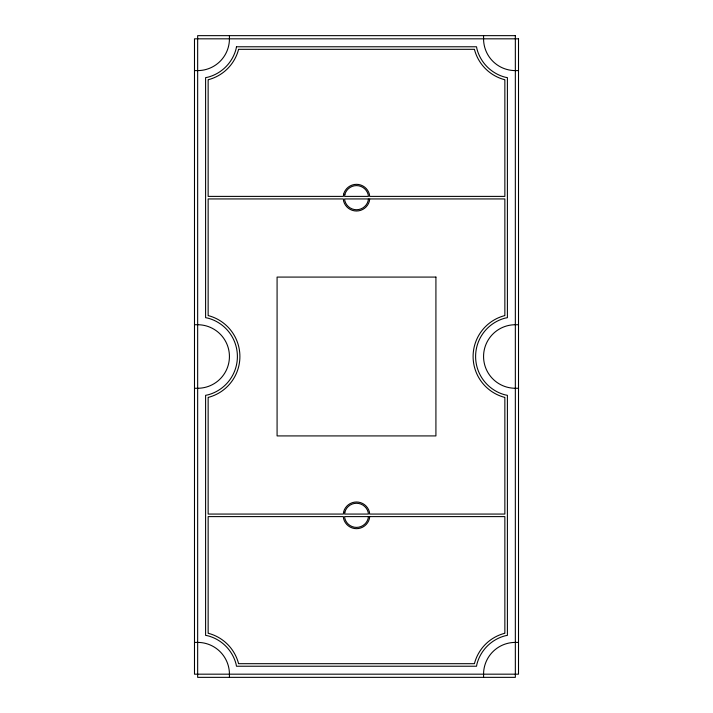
<?xml version="1.0" encoding="UTF-8"?>
<svg xmlns="http://www.w3.org/2000/svg" width="713" height="713" viewBox="0 0 713 713"><rect width="100%" height="100%" fill="white"/><g stroke="black" fill="none" stroke-linecap="round" stroke-linejoin="round"><path stroke-width="1.07" d="M194.489 70.596L197.661 70.596A31.764 31.764 0 0 0 229.434 38.823L229.434 35.65M518.511 70.596L515.339 70.596A31.764 31.764 0 0 1 483.566 38.823L483.566 35.65M194.489 324.736L197.661 324.736A31.764 31.764 0 0 1 229.434 356.5A31.764 31.764 0 0 1 197.661 388.264L194.489 388.264M518.511 324.736L515.339 324.736A31.764 31.764 0 0 0 483.566 356.5A31.764 31.764 0 0 0 515.339 388.264L518.511 388.264M194.489 642.404L197.661 642.404A31.764 31.764 0 0 1 229.434 674.177L229.434 677.35M518.511 642.404L515.339 642.404A31.764 31.764 0 0 0 483.566 674.177L483.566 677.35M343.613 194.212L343.327 196.396L208.143 196.396L208.143 79.731L208.597 79.633A42.254 42.254 0 0 0 238.472 49.758L238.561 49.313L474.439 49.313L474.528 49.758A42.254 42.254 0 0 0 504.403 79.633L504.857 79.731L504.857 196.396L369.673 196.396L369.387 194.212A13.342 13.342 0 0 0 343.613 194.212M344.842 194.542L344.593 196.396L368.407 196.396L368.158 194.542A12.068 12.068 0 0 0 344.842 194.542M368.407 198.936L368.158 200.79A12.068 12.068 0 0 1 344.842 200.79L344.593 198.936L368.407 198.936M369.673 198.936L369.387 201.119A13.342 13.342 0 0 1 343.613 201.119L343.327 198.936L208.143 198.936L208.143 315.601L208.597 315.69A42.254 42.254 0 0 1 208.597 397.31L208.143 397.399L208.143 514.064L343.327 514.064L343.613 511.881A13.342 13.342 0 0 1 369.387 511.881L369.673 514.064L504.857 514.064L504.857 397.399L504.403 397.31A42.254 42.254 0 0 1 504.403 315.69L504.857 315.601L504.857 198.936L369.673 198.936M344.842 512.21L344.593 514.064L368.407 514.064L368.158 512.21A12.068 12.068 0 0 0 344.842 512.21M368.407 516.604L368.158 518.458A12.068 12.068 0 0 1 344.842 518.458L344.593 516.604L368.407 516.604M369.673 516.604L369.387 518.788A13.342 13.342 0 0 1 343.613 518.788L343.327 516.604L208.143 516.604L208.143 633.269L208.597 633.367A42.254 42.254 0 0 1 238.472 663.242L238.561 663.687L474.439 663.687L474.528 663.242A42.254 42.254 0 0 1 504.403 633.367L504.857 633.269L504.857 516.604L369.673 516.604M236.484 46.773L236.021 49.108A39.705 39.705 0 0 1 207.938 77.182L205.602 77.646L205.602 317.677L207.938 318.141A39.705 39.705 0 0 1 207.938 394.859L205.602 395.323L205.602 635.354L207.938 635.818A39.705 39.705 0 0 1 236.021 663.892L236.484 666.227L476.516 666.227L476.979 663.892A39.705 39.705 0 0 1 505.062 635.818L507.398 635.354L507.398 395.323L505.062 394.859A39.705 39.705 0 0 1 505.062 318.141L507.398 317.677L507.398 77.646L505.062 77.182A39.705 39.705 0 0 1 476.979 49.108L476.516 46.773L236.484 46.773M515.339 35.65L197.661 35.65L197.661 677.35L515.339 677.35L515.339 35.65M518.511 38.823L194.489 38.823L194.489 674.177L518.511 674.177L518.511 38.823M435.919 277.081L277.081 277.081L277.081 435.919L435.919 435.919L435.919 277.081"/></g></svg>
